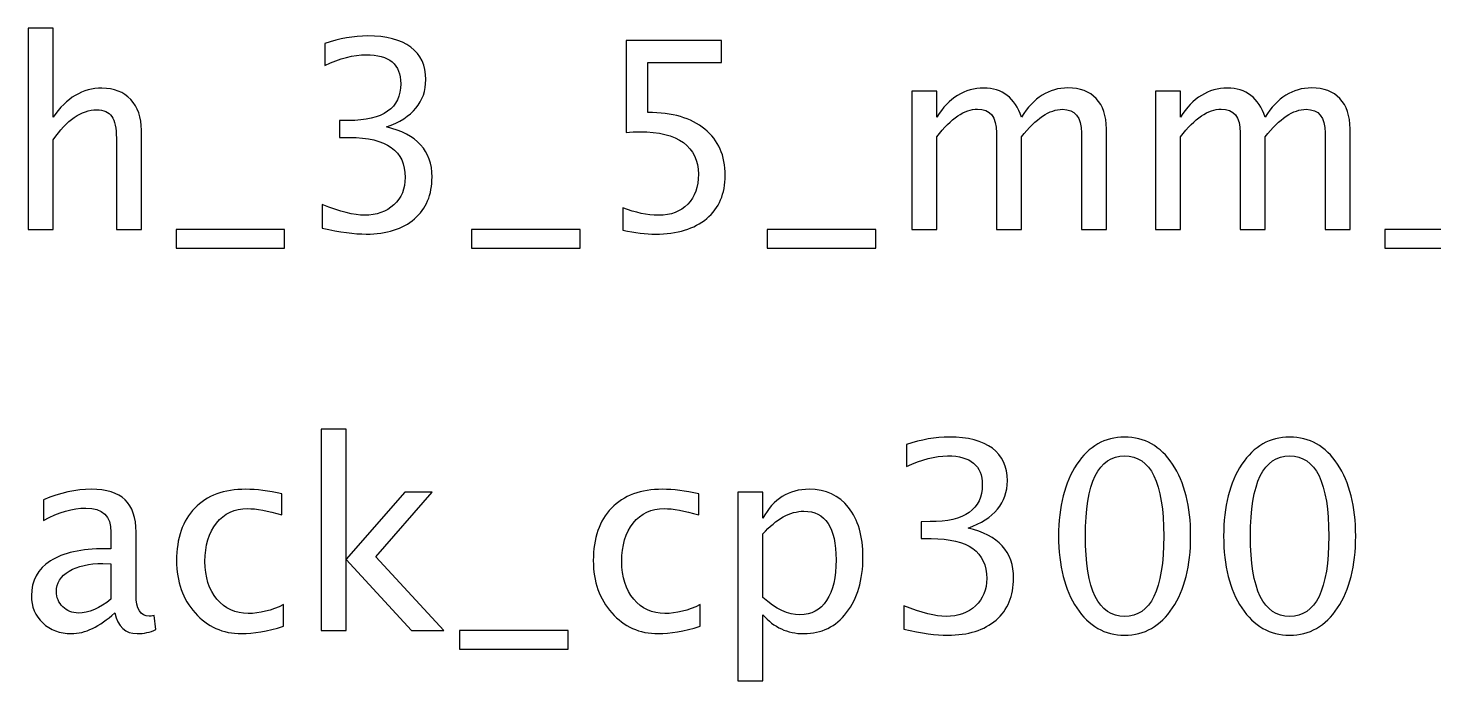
# Model space of a CAD drawing. Header units: centimetres. Extents: x -120 to 105, y -79 to 117.
# Drawn here: x -78.54 to -64.29, y 58.53 to 65.14 of the extents above; entities that cross this region are included whole.
import ezdxf

# ---------------------------------------------------------------- set-up
doc = ezdxf.new("R2010")
doc.units = ezdxf.units.CM
doc.header["$MEASUREMENT"] = 0
doc.layers.add('Layer 1', color=7, linetype='Continuous')

msp = doc.modelspace()

# ---------------------------------------------------------------- linework, layer by layer
at = {"layer": 'Layer 1'}
for points, knots in [([(-78.54273, 63.10468), (-78.54273, 63.10468), (-78.54273, 65.14461), (-78.54273, 65.14461), (-78.54273, 65.14461), (-78.54273, 65.14461), (-78.28873, 65.14461), (-78.28873, 65.14461), (-78.28873, 65.14461), (-78.28873, 65.14461), (-78.28873, 64.24195), (-78.28873, 64.24195), (-78.28873, 64.24195), (-78.15423, 64.43818), (-77.98931, 64.53607), (-77.7944, 64.53607), (-77.7944, 64.53607), (-77.67181, 64.53607), (-77.57436, 64.49771), (-77.50248, 64.42054), (-77.50248, 64.42054), (-77.4306, 64.34381), (-77.39444, 64.24018), (-77.39444, 64.11054), (-77.39444, 64.11054), (-77.39444, 64.11054), (-77.39444, 63.10468), (-77.39444, 63.10468), (-77.39444, 63.10468), (-77.39444, 63.10468), (-77.64844, 63.10468), (-77.64844, 63.10468), (-77.64844, 63.10468), (-77.64844, 63.10468), (-77.64844, 64.02763), (-77.64844, 64.02763), (-77.64844, 64.02763), (-77.64844, 64.1317), (-77.66387, 64.20579), (-77.6943, 64.24988), (-77.6943, 64.24988), (-77.72517, 64.29442), (-77.77588, 64.31647), (-77.84688, 64.31647), (-77.84688, 64.31647), (-78.00298, 64.31647), (-78.15027, 64.21461), (-78.28873, 64.01088), (-78.28873, 64.01088), (-78.28873, 64.01088), (-78.28873, 63.10468), (-78.28873, 63.10468), (-78.28873, 63.10468), (-78.28873, 63.10468), (-78.54273, 63.10468), (-78.54273, 63.10468)], [0, 0, 0, 0, 0.06666667, 0.06666667, 0.06666667, 0.06666667, 0.13333333, 0.13333333, 0.13333333, 0.13333333, 0.2, 0.2, 0.2, 0.2, 0.26666667, 0.26666667, 0.26666667, 0.26666667, 0.33333333, 0.33333333, 0.33333333, 0.33333333, 0.4, 0.4, 0.4, 0.4, 0.46666667, 0.46666667, 0.46666667, 0.46666667, 0.53333333, 0.53333333, 0.53333333, 0.53333333, 0.6, 0.6, 0.6, 0.6, 0.66666667, 0.66666667, 0.66666667, 0.66666667, 0.73333333, 0.73333333, 0.73333333, 0.73333333, 0.8, 0.8, 0.8, 0.8, 0.86666667, 0.86666667, 0.86666667, 0.86666667, 1, 1, 1, 1]), ([(-75.56177, 63.11791), (-75.56177, 63.11791), (-75.56177, 63.35603), (-75.56177, 63.35603), (-75.56177, 63.35603), (-75.38009, 63.28371), (-75.23765, 63.24755), (-75.13314, 63.24755), (-75.13314, 63.24755), (-75.01011, 63.24755), (-74.91089, 63.28283), (-74.8346, 63.35383), (-74.8346, 63.35383), (-74.75831, 63.42483), (-74.72039, 63.51743), (-74.72039, 63.6312), (-74.72039, 63.6312), (-74.72039, 63.90107), (-74.90825, 64.03601), (-75.28395, 64.03601), (-75.28395, 64.03601), (-75.28395, 64.03601), (-75.38449, 64.03601), (-75.38449, 64.03601), (-75.38449, 64.03601), (-75.38449, 64.03601), (-75.38449, 64.20667), (-75.38449, 64.20667), (-75.38449, 64.20667), (-75.38449, 64.20667), (-75.29542, 64.20799), (-75.29542, 64.20799), (-75.29542, 64.20799), (-74.9422, 64.20799), (-74.76537, 64.33235), (-74.76537, 64.58149), (-74.76537, 64.58149), (-74.76537, 64.77684), (-74.88267, 64.87474), (-75.11682, 64.87474), (-75.11682, 64.87474), (-75.2425, 64.87474), (-75.38185, 64.83858), (-75.53531, 64.76626), (-75.53531, 64.76626), (-75.53531, 64.76626), (-75.53531, 64.98851), (-75.53531, 64.98851), (-75.53531, 64.98851), (-75.38494, 65.03966), (-75.23986, 65.06524), (-75.10051, 65.06524), (-75.10051, 65.06524), (-74.91089, 65.06524), (-74.76493, 65.02732), (-74.66351, 64.95147), (-74.66351, 64.95147), (-74.56208, 64.87606), (-74.51137, 64.76626), (-74.51137, 64.6225), (-74.51137, 64.6225), (-74.51137, 64.39805), (-74.6441, 64.23798), (-74.91001, 64.14273), (-74.91001, 64.14273), (-74.60177, 64.07085), (-74.44787, 63.90196), (-74.44787, 63.63517), (-74.44787, 63.63517), (-74.44787, 63.45525), (-74.5074, 63.3137), (-74.62602, 63.21095), (-74.62602, 63.21095), (-74.74464, 63.10821), (-74.9078, 63.05706), (-75.11506, 63.05706), (-75.11506, 63.05706), (-75.23324, 63.05706), (-75.38185, 63.07734), (-75.56177, 63.11791)], [0, 0, 0, 0, 0.04761905, 0.04761905, 0.04761905, 0.04761905, 0.0952381, 0.0952381, 0.0952381, 0.0952381, 0.14285714, 0.14285714, 0.14285714, 0.14285714, 0.19047619, 0.19047619, 0.19047619, 0.19047619, 0.23809524, 0.23809524, 0.23809524, 0.23809524, 0.28571429, 0.28571429, 0.28571429, 0.28571429, 0.33333333, 0.33333333, 0.33333333, 0.33333333, 0.38095238, 0.38095238, 0.38095238, 0.38095238, 0.42857143, 0.42857143, 0.42857143, 0.42857143, 0.47619048, 0.47619048, 0.47619048, 0.47619048, 0.52380952, 0.52380952, 0.52380952, 0.52380952, 0.57142857, 0.57142857, 0.57142857, 0.57142857, 0.61904762, 0.61904762, 0.61904762, 0.61904762, 0.66666667, 0.66666667, 0.66666667, 0.66666667, 0.71428571, 0.71428571, 0.71428571, 0.71428571, 0.76190476, 0.76190476, 0.76190476, 0.76190476, 0.80952381, 0.80952381, 0.80952381, 0.80952381, 0.85714286, 0.85714286, 0.85714286, 0.85714286, 0.9047619, 0.9047619, 0.9047619, 0.9047619, 1, 1, 1, 1]), ([(-72.51289, 63.09674), (-72.51289, 63.09674), (-72.51289, 63.32428), (-72.51289, 63.32428), (-72.51289, 63.32428), (-72.38633, 63.27313), (-72.26639, 63.24755), (-72.15173, 63.24755), (-72.15173, 63.24755), (-72.0265, 63.24755), (-71.92772, 63.2846), (-71.85584, 63.35868), (-71.85584, 63.35868), (-71.78396, 63.43276), (-71.74824, 63.53463), (-71.74824, 63.66427), (-71.74824, 63.66427), (-71.74824, 63.80362), (-71.79896, 63.91034), (-71.90038, 63.98398), (-71.90038, 63.98398), (-72.0018, 64.05762), (-72.14865, 64.09422), (-72.34047, 64.09422), (-72.34047, 64.09422), (-72.38501, 64.09422), (-72.43219, 64.09113), (-72.48114, 64.08496), (-72.48114, 64.08496), (-72.48114, 64.08496), (-72.48114, 65.01762), (-72.48114, 65.01762), (-72.48114, 65.01762), (-72.48114, 65.01762), (-71.51277, 65.01762), (-71.51277, 65.01762), (-71.51277, 65.01762), (-71.51277, 65.01762), (-71.51277, 64.79537), (-71.51277, 64.79537), (-71.51277, 64.79537), (-71.51277, 64.79537), (-72.25889, 64.79537), (-72.25889, 64.79537), (-72.25889, 64.79537), (-72.25889, 64.79537), (-72.25889, 64.29001), (-72.25889, 64.29001), (-72.25889, 64.29001), (-72.01283, 64.29001), (-71.821, 64.23357), (-71.68298, 64.12068), (-71.68298, 64.12068), (-71.54496, 64.00823), (-71.47572, 63.85213), (-71.47572, 63.65237), (-71.47572, 63.65237), (-71.47572, 63.46628), (-71.53834, 63.32076), (-71.66358, 63.21536), (-71.66358, 63.21536), (-71.78881, 63.10997), (-71.96167, 63.05706), (-72.18216, 63.05706), (-72.18216, 63.05706), (-72.2805, 63.05706), (-72.39074, 63.07028), (-72.51289, 63.09674)], [0, 0, 0, 0, 0.05555556, 0.05555556, 0.05555556, 0.05555556, 0.11111111, 0.11111111, 0.11111111, 0.11111111, 0.16666667, 0.16666667, 0.16666667, 0.16666667, 0.22222222, 0.22222222, 0.22222222, 0.22222222, 0.27777778, 0.27777778, 0.27777778, 0.27777778, 0.33333333, 0.33333333, 0.33333333, 0.33333333, 0.38888889, 0.38888889, 0.38888889, 0.38888889, 0.44444444, 0.44444444, 0.44444444, 0.44444444, 0.5, 0.5, 0.5, 0.5, 0.55555556, 0.55555556, 0.55555556, 0.55555556, 0.61111111, 0.61111111, 0.61111111, 0.61111111, 0.66666667, 0.66666667, 0.66666667, 0.66666667, 0.72222222, 0.72222222, 0.72222222, 0.72222222, 0.77777778, 0.77777778, 0.77777778, 0.77777778, 0.83333333, 0.83333333, 0.83333333, 0.83333333, 0.88888889, 0.88888889, 0.88888889, 0.88888889, 1, 1, 1, 1]), ([(-69.58572, 63.10468), (-69.58572, 63.10468), (-69.58572, 64.50697), (-69.58572, 64.50697), (-69.58572, 64.50697), (-69.58572, 64.50697), (-69.33172, 64.50697), (-69.33172, 64.50697), (-69.33172, 64.50697), (-69.33172, 64.50697), (-69.33172, 64.24195), (-69.33172, 64.24195), (-69.33172, 64.24195), (-69.20781, 64.43818), (-69.04906, 64.53607), (-68.85459, 64.53607), (-68.85459, 64.53607), (-68.66718, 64.53607), (-68.53974, 64.43818), (-68.47183, 64.24195), (-68.47183, 64.24195), (-68.35144, 64.43994), (-68.19445, 64.53872), (-68.00175, 64.53872), (-68.00175, 64.53872), (-67.87872, 64.53872), (-67.78303, 64.50256), (-67.71468, 64.4298), (-67.71468, 64.4298), (-67.64633, 64.35704), (-67.61193, 64.25518), (-67.61193, 64.12421), (-67.61193, 64.12421), (-67.61193, 64.12421), (-67.61193, 63.10468), (-67.61193, 63.10468), (-67.61193, 63.10468), (-67.61193, 63.10468), (-67.86593, 63.10468), (-67.86593, 63.10468), (-67.86593, 63.10468), (-67.86593, 63.10468), (-67.86593, 64.08231), (-67.86593, 64.08231), (-67.86593, 64.08231), (-67.86593, 64.24195), (-67.92943, 64.32176), (-68.05643, 64.32176), (-68.05643, 64.32176), (-68.18828, 64.32176), (-68.32675, 64.22872), (-68.47183, 64.04219), (-68.47183, 64.04219), (-68.47183, 64.04219), (-68.47183, 63.10468), (-68.47183, 63.10468), (-68.47183, 63.10468), (-68.47183, 63.10468), (-68.72583, 63.10468), (-68.72583, 63.10468), (-68.72583, 63.10468), (-68.72583, 63.10468), (-68.72583, 64.0832), (-68.72583, 64.0832), (-68.72583, 64.0832), (-68.72583, 64.24415), (-68.79021, 64.32441), (-68.91941, 64.32441), (-68.91941, 64.32441), (-69.04773, 64.32441), (-69.18532, 64.23092), (-69.33172, 64.04351), (-69.33172, 64.04351), (-69.33172, 64.04351), (-69.33172, 63.10468), (-69.33172, 63.10468), (-69.33172, 63.10468), (-69.33172, 63.10468), (-69.58572, 63.10468), (-69.58572, 63.10468)], [0, 0, 0, 0, 0.04761905, 0.04761905, 0.04761905, 0.04761905, 0.0952381, 0.0952381, 0.0952381, 0.0952381, 0.14285714, 0.14285714, 0.14285714, 0.14285714, 0.19047619, 0.19047619, 0.19047619, 0.19047619, 0.23809524, 0.23809524, 0.23809524, 0.23809524, 0.28571429, 0.28571429, 0.28571429, 0.28571429, 0.33333333, 0.33333333, 0.33333333, 0.33333333, 0.38095238, 0.38095238, 0.38095238, 0.38095238, 0.42857143, 0.42857143, 0.42857143, 0.42857143, 0.47619048, 0.47619048, 0.47619048, 0.47619048, 0.52380952, 0.52380952, 0.52380952, 0.52380952, 0.57142857, 0.57142857, 0.57142857, 0.57142857, 0.61904762, 0.61904762, 0.61904762, 0.61904762, 0.66666667, 0.66666667, 0.66666667, 0.66666667, 0.71428571, 0.71428571, 0.71428571, 0.71428571, 0.76190476, 0.76190476, 0.76190476, 0.76190476, 0.80952381, 0.80952381, 0.80952381, 0.80952381, 0.85714286, 0.85714286, 0.85714286, 0.85714286, 0.9047619, 0.9047619, 0.9047619, 0.9047619, 1, 1, 1, 1]), ([(-67.1154, 63.10468), (-67.1154, 63.10468), (-67.1154, 64.50697), (-67.1154, 64.50697), (-67.1154, 64.50697), (-67.1154, 64.50697), (-66.8614, 64.50697), (-66.8614, 64.50697), (-66.8614, 64.50697), (-66.8614, 64.50697), (-66.8614, 64.24195), (-66.8614, 64.24195), (-66.8614, 64.24195), (-66.73749, 64.43818), (-66.57874, 64.53607), (-66.38427, 64.53607), (-66.38427, 64.53607), (-66.19686, 64.53607), (-66.06942, 64.43818), (-66.00151, 64.24195), (-66.00151, 64.24195), (-65.88112, 64.43994), (-65.72413, 64.53872), (-65.53143, 64.53872), (-65.53143, 64.53872), (-65.4084, 64.53872), (-65.31271, 64.50256), (-65.24436, 64.4298), (-65.24436, 64.4298), (-65.17601, 64.35704), (-65.14161, 64.25518), (-65.14161, 64.12421), (-65.14161, 64.12421), (-65.14161, 64.12421), (-65.14161, 63.10468), (-65.14161, 63.10468), (-65.14161, 63.10468), (-65.14161, 63.10468), (-65.39561, 63.10468), (-65.39561, 63.10468), (-65.39561, 63.10468), (-65.39561, 63.10468), (-65.39561, 64.08231), (-65.39561, 64.08231), (-65.39561, 64.08231), (-65.39561, 64.24195), (-65.45911, 64.32176), (-65.58611, 64.32176), (-65.58611, 64.32176), (-65.71796, 64.32176), (-65.85643, 64.22872), (-66.00151, 64.04219), (-66.00151, 64.04219), (-66.00151, 64.04219), (-66.00151, 63.10468), (-66.00151, 63.10468), (-66.00151, 63.10468), (-66.00151, 63.10468), (-66.25551, 63.10468), (-66.25551, 63.10468), (-66.25551, 63.10468), (-66.25551, 63.10468), (-66.25551, 64.0832), (-66.25551, 64.0832), (-66.25551, 64.0832), (-66.25551, 64.24415), (-66.31989, 64.32441), (-66.44909, 64.32441), (-66.44909, 64.32441), (-66.57741, 64.32441), (-66.715, 64.23092), (-66.8614, 64.04351), (-66.8614, 64.04351), (-66.8614, 64.04351), (-66.8614, 63.10468), (-66.8614, 63.10468), (-66.8614, 63.10468), (-66.8614, 63.10468), (-67.1154, 63.10468), (-67.1154, 63.10468)], [0, 0, 0, 0, 0.04761905, 0.04761905, 0.04761905, 0.04761905, 0.0952381, 0.0952381, 0.0952381, 0.0952381, 0.14285714, 0.14285714, 0.14285714, 0.14285714, 0.19047619, 0.19047619, 0.19047619, 0.19047619, 0.23809524, 0.23809524, 0.23809524, 0.23809524, 0.28571429, 0.28571429, 0.28571429, 0.28571429, 0.33333333, 0.33333333, 0.33333333, 0.33333333, 0.38095238, 0.38095238, 0.38095238, 0.38095238, 0.42857143, 0.42857143, 0.42857143, 0.42857143, 0.47619048, 0.47619048, 0.47619048, 0.47619048, 0.52380952, 0.52380952, 0.52380952, 0.52380952, 0.57142857, 0.57142857, 0.57142857, 0.57142857, 0.61904762, 0.61904762, 0.61904762, 0.61904762, 0.66666667, 0.66666667, 0.66666667, 0.66666667, 0.71428571, 0.71428571, 0.71428571, 0.71428571, 0.76190476, 0.76190476, 0.76190476, 0.76190476, 0.80952381, 0.80952381, 0.80952381, 0.80952381, 0.85714286, 0.85714286, 0.85714286, 0.85714286, 0.9047619, 0.9047619, 0.9047619, 0.9047619, 1, 1, 1, 1]), ([(-77.04343, 62.91418), (-77.04343, 62.91418), (-77.04343, 63.10468), (-77.04343, 63.10468), (-77.04343, 63.10468), (-77.04343, 63.10468), (-75.94276, 63.10468), (-75.94276, 63.10468), (-75.94276, 63.10468), (-75.94276, 63.10468), (-75.94276, 62.91418), (-75.94276, 62.91418), (-75.94276, 62.91418), (-75.94276, 62.91418), (-77.04343, 62.91418), (-77.04343, 62.91418)], [0, 0, 0, 0, 0.2, 0.2, 0.2, 0.2, 0.4, 0.4, 0.4, 0.4, 0.6, 0.6, 0.6, 0.6, 1, 1, 1, 1]), ([(-74.04747, 62.91418), (-74.04747, 62.91418), (-74.04747, 63.10468), (-74.04747, 63.10468), (-74.04747, 63.10468), (-74.04747, 63.10468), (-72.9468, 63.10468), (-72.9468, 63.10468), (-72.9468, 63.10468), (-72.9468, 63.10468), (-72.9468, 62.91418), (-72.9468, 62.91418), (-72.9468, 62.91418), (-72.9468, 62.91418), (-74.04747, 62.91418), (-74.04747, 62.91418)], [0, 0, 0, 0, 0.2, 0.2, 0.2, 0.2, 0.4, 0.4, 0.4, 0.4, 0.6, 0.6, 0.6, 0.6, 1, 1, 1, 1]), ([(-71.05151, 62.91418), (-71.05151, 62.91418), (-71.05151, 63.10468), (-71.05151, 63.10468), (-71.05151, 63.10468), (-71.05151, 63.10468), (-69.95084, 63.10468), (-69.95084, 63.10468), (-69.95084, 63.10468), (-69.95084, 63.10468), (-69.95084, 62.91418), (-69.95084, 62.91418), (-69.95084, 62.91418), (-69.95084, 62.91418), (-71.05151, 62.91418), (-71.05151, 62.91418)], [0, 0, 0, 0, 0.2, 0.2, 0.2, 0.2, 0.4, 0.4, 0.4, 0.4, 0.6, 0.6, 0.6, 0.6, 1, 1, 1, 1]), ([(-64.78796, 62.91418), (-64.78796, 62.91418), (-64.78796, 63.10468), (-64.78796, 63.10468), (-64.78796, 63.10468), (-64.78796, 63.10468), (-63.68729, 63.10468), (-63.68729, 63.10468), (-63.68729, 63.10468), (-63.68729, 63.10468), (-63.68729, 62.91418), (-63.68729, 62.91418), (-63.68729, 62.91418), (-63.68729, 62.91418), (-64.78796, 62.91418), (-64.78796, 62.91418)], [0, 0, 0, 0, 0.2, 0.2, 0.2, 0.2, 0.4, 0.4, 0.4, 0.4, 0.6, 0.6, 0.6, 0.6, 1, 1, 1, 1]), ([(-75.57191, 59.03892), (-75.57191, 59.03892), (-75.57191, 61.07885), (-75.57191, 61.07885), (-75.57191, 61.07885), (-75.57191, 61.07885), (-75.31791, 61.07885), (-75.31791, 61.07885), (-75.31791, 61.07885), (-75.31791, 61.07885), (-75.31791, 59.76079), (-75.31791, 59.76079), (-75.31791, 59.76079), (-75.31791, 59.76079), (-74.7226, 60.44121), (-74.7226, 60.44121), (-74.7226, 60.44121), (-74.7226, 60.44121), (-74.44831, 60.44121), (-74.44831, 60.44121), (-74.44831, 60.44121), (-74.44831, 60.44121), (-75.01717, 59.78681), (-75.01717, 59.78681), (-75.01717, 59.78681), (-75.01717, 59.78681), (-74.32925, 59.03892), (-74.32925, 59.03892), (-74.32925, 59.03892), (-74.32925, 59.03892), (-74.65645, 59.03892), (-74.65645, 59.03892), (-74.65645, 59.03892), (-74.65645, 59.03892), (-75.31791, 59.75814), (-75.31791, 59.75814), (-75.31791, 59.75814), (-75.31791, 59.75814), (-75.31791, 59.03892), (-75.31791, 59.03892), (-75.31791, 59.03892), (-75.31791, 59.03892), (-75.57191, 59.03892), (-75.57191, 59.03892)], [0, 0, 0, 0, 0.08333333, 0.08333333, 0.08333333, 0.08333333, 0.16666667, 0.16666667, 0.16666667, 0.16666667, 0.25, 0.25, 0.25, 0.25, 0.33333333, 0.33333333, 0.33333333, 0.33333333, 0.41666667, 0.41666667, 0.41666667, 0.41666667, 0.5, 0.5, 0.5, 0.5, 0.58333333, 0.58333333, 0.58333333, 0.58333333, 0.66666667, 0.66666667, 0.66666667, 0.66666667, 0.75, 0.75, 0.75, 0.75, 0.83333333, 0.83333333, 0.83333333, 0.83333333, 1, 1, 1, 1]), ([(-69.66642, 59.05215), (-69.66642, 59.05215), (-69.66642, 59.29027), (-69.66642, 59.29027), (-69.66642, 59.29027), (-69.48474, 59.21795), (-69.3423, 59.18179), (-69.23779, 59.18179), (-69.23779, 59.18179), (-69.11476, 59.18179), (-69.01554, 59.21707), (-68.93925, 59.28807), (-68.93925, 59.28807), (-68.86296, 59.35907), (-68.82504, 59.45167), (-68.82504, 59.56544), (-68.82504, 59.56544), (-68.82504, 59.83531), (-69.0129, 59.97025), (-69.3886, 59.97025), (-69.3886, 59.97025), (-69.3886, 59.97025), (-69.48914, 59.97025), (-69.48914, 59.97025), (-69.48914, 59.97025), (-69.48914, 59.97025), (-69.48914, 60.14091), (-69.48914, 60.14091), (-69.48914, 60.14091), (-69.48914, 60.14091), (-69.40007, 60.14223), (-69.40007, 60.14223), (-69.40007, 60.14223), (-69.04685, 60.14223), (-68.87002, 60.26659), (-68.87002, 60.51573), (-68.87002, 60.51573), (-68.87002, 60.71108), (-68.98732, 60.80898), (-69.22147, 60.80898), (-69.22147, 60.80898), (-69.34715, 60.80898), (-69.4865, 60.77282), (-69.63996, 60.7005), (-69.63996, 60.7005), (-69.63996, 60.7005), (-69.63996, 60.92275), (-69.63996, 60.92275), (-69.63996, 60.92275), (-69.48959, 60.9739), (-69.34451, 60.99948), (-69.20516, 60.99948), (-69.20516, 60.99948), (-69.01554, 60.99948), (-68.86958, 60.96156), (-68.76816, 60.88571), (-68.76816, 60.88571), (-68.66673, 60.8103), (-68.61602, 60.7005), (-68.61602, 60.55674), (-68.61602, 60.55674), (-68.61602, 60.33229), (-68.74875, 60.17222), (-69.01466, 60.07697), (-69.01466, 60.07697), (-68.70642, 60.00509), (-68.55252, 59.8362), (-68.55252, 59.56941), (-68.55252, 59.56941), (-68.55252, 59.38949), (-68.61205, 59.24794), (-68.73067, 59.14519), (-68.73067, 59.14519), (-68.84929, 59.04245), (-69.01245, 58.9913), (-69.21971, 58.9913), (-69.21971, 58.9913), (-69.33789, 58.9913), (-69.4865, 59.01158), (-69.66642, 59.05215)], [0, 0, 0, 0, 0.04761905, 0.04761905, 0.04761905, 0.04761905, 0.0952381, 0.0952381, 0.0952381, 0.0952381, 0.14285714, 0.14285714, 0.14285714, 0.14285714, 0.19047619, 0.19047619, 0.19047619, 0.19047619, 0.23809524, 0.23809524, 0.23809524, 0.23809524, 0.28571429, 0.28571429, 0.28571429, 0.28571429, 0.33333333, 0.33333333, 0.33333333, 0.33333333, 0.38095238, 0.38095238, 0.38095238, 0.38095238, 0.42857143, 0.42857143, 0.42857143, 0.42857143, 0.47619048, 0.47619048, 0.47619048, 0.47619048, 0.52380952, 0.52380952, 0.52380952, 0.52380952, 0.57142857, 0.57142857, 0.57142857, 0.57142857, 0.61904762, 0.61904762, 0.61904762, 0.61904762, 0.66666667, 0.66666667, 0.66666667, 0.66666667, 0.71428571, 0.71428571, 0.71428571, 0.71428571, 0.76190476, 0.76190476, 0.76190476, 0.76190476, 0.80952381, 0.80952381, 0.80952381, 0.80952381, 0.85714286, 0.85714286, 0.85714286, 0.85714286, 0.9047619, 0.9047619, 0.9047619, 0.9047619, 1, 1, 1, 1]), ([(-67.42716, 58.9913), (-67.6278, 58.9913), (-67.78964, 59.08346), (-67.91223, 59.26734), (-67.91223, 59.26734), (-68.03526, 59.45123), (-68.09655, 59.69376), (-68.09655, 59.99539), (-68.09655, 59.99539), (-68.09655, 60.29701), (-68.03526, 60.53955), (-67.91223, 60.72343), (-67.91223, 60.72343), (-67.78964, 60.90732), (-67.6278, 60.99948), (-67.42716, 60.99948), (-67.42716, 60.99948), (-67.22563, 60.99948), (-67.0638, 60.90776), (-66.94121, 60.72431), (-66.94121, 60.72431), (-66.81906, 60.54087), (-66.75776, 60.29789), (-66.75776, 59.99539), (-66.75776, 59.99539), (-66.75776, 59.69376), (-66.81906, 59.45123), (-66.94121, 59.26734), (-66.94121, 59.26734), (-67.0638, 59.08346), (-67.22563, 58.9913), (-67.42716, 58.9913)], [0, 0, 0, 0, 0.11111111, 0.11111111, 0.11111111, 0.11111111, 0.22222222, 0.22222222, 0.22222222, 0.22222222, 0.33333333, 0.33333333, 0.33333333, 0.33333333, 0.44444444, 0.44444444, 0.44444444, 0.44444444, 0.55555556, 0.55555556, 0.55555556, 0.55555556, 0.66666667, 0.66666667, 0.66666667, 0.66666667, 0.77777778, 0.77777778, 0.77777778, 0.77777778, 1, 1, 1, 1]), ([(-65.75411, 58.9913), (-65.95475, 58.9913), (-66.11659, 59.08346), (-66.23918, 59.26734), (-66.23918, 59.26734), (-66.36221, 59.45123), (-66.4235, 59.69376), (-66.4235, 59.99539), (-66.4235, 59.99539), (-66.4235, 60.29701), (-66.36221, 60.53955), (-66.23918, 60.72343), (-66.23918, 60.72343), (-66.11659, 60.90732), (-65.95475, 60.99948), (-65.75411, 60.99948), (-65.75411, 60.99948), (-65.55258, 60.99948), (-65.39075, 60.90776), (-65.26816, 60.72431), (-65.26816, 60.72431), (-65.14601, 60.54087), (-65.08471, 60.29789), (-65.08471, 59.99539), (-65.08471, 59.99539), (-65.08471, 59.69376), (-65.14601, 59.45123), (-65.26816, 59.26734), (-65.26816, 59.26734), (-65.39075, 59.08346), (-65.55258, 58.9913), (-65.75411, 58.9913)], [0, 0, 0, 0, 0.11111111, 0.11111111, 0.11111111, 0.11111111, 0.22222222, 0.22222222, 0.22222222, 0.22222222, 0.33333333, 0.33333333, 0.33333333, 0.33333333, 0.44444444, 0.44444444, 0.44444444, 0.44444444, 0.55555556, 0.55555556, 0.55555556, 0.55555556, 0.66666667, 0.66666667, 0.66666667, 0.66666667, 0.77777778, 0.77777778, 0.77777778, 0.77777778, 1, 1, 1, 1]), ([(-67.4276, 59.18179), (-67.16257, 59.18179), (-67.03028, 59.45299), (-67.03028, 59.99539), (-67.03028, 59.99539), (-67.03028, 60.53778), (-67.16257, 60.80898), (-67.4276, 60.80898), (-67.4276, 60.80898), (-67.69174, 60.80898), (-67.82403, 60.53778), (-67.82403, 59.99539), (-67.82403, 59.99539), (-67.82403, 59.45299), (-67.69174, 59.18179), (-67.4276, 59.18179)], [0, 0, 0, 0, 0.2, 0.2, 0.2, 0.2, 0.4, 0.4, 0.4, 0.4, 0.6, 0.6, 0.6, 0.6, 1, 1, 1, 1]), ([(-65.75455, 59.18179), (-65.48952, 59.18179), (-65.35723, 59.45299), (-65.35723, 59.99539), (-65.35723, 59.99539), (-65.35723, 60.53778), (-65.48952, 60.80898), (-65.75455, 60.80898), (-65.75455, 60.80898), (-66.01869, 60.80898), (-66.15098, 60.53778), (-66.15098, 59.99539), (-66.15098, 59.99539), (-66.15098, 59.45299), (-66.01869, 59.18179), (-65.75455, 59.18179)], [0, 0, 0, 0, 0.2, 0.2, 0.2, 0.2, 0.4, 0.4, 0.4, 0.4, 0.6, 0.6, 0.6, 0.6, 1, 1, 1, 1]), ([(-77.66521, 59.21751), (-77.81778, 59.07728), (-77.96463, 59.00717), (-78.10574, 59.00717), (-78.10574, 59.00717), (-78.22171, 59.00717), (-78.31829, 59.04333), (-78.39457, 59.11609), (-78.39457, 59.11609), (-78.4713, 59.18885), (-78.50967, 59.28057), (-78.50967, 59.39126), (-78.50967, 59.39126), (-78.50967, 59.54427), (-78.44529, 59.66201), (-78.31652, 59.74403), (-78.31652, 59.74403), (-78.18776, 59.82605), (-78.00299, 59.86706), (-77.76222, 59.86706), (-77.76222, 59.86706), (-77.76222, 59.86706), (-77.70269, 59.86706), (-77.70269, 59.86706), (-77.70269, 59.86706), (-77.70269, 59.86706), (-77.70269, 60.03596), (-77.70269, 60.03596), (-77.70269, 60.03596), (-77.70269, 60.19868), (-77.78736, 60.27981), (-77.95713, 60.27981), (-77.95713, 60.27981), (-78.08854, 60.27981), (-78.2323, 60.23836), (-78.38796, 60.15546), (-78.38796, 60.15546), (-78.38796, 60.15546), (-78.38796, 60.36448), (-78.38796, 60.36448), (-78.38796, 60.36448), (-78.21686, 60.43504), (-78.05547, 60.47031), (-77.90421, 60.47031), (-77.90421, 60.47031), (-77.74855, 60.47031), (-77.63346, 60.43504), (-77.55982, 60.36404), (-77.55982, 60.36404), (-77.48573, 60.29304), (-77.44869, 60.18368), (-77.44869, 60.03596), (-77.44869, 60.03596), (-77.44869, 60.03596), (-77.44869, 59.40228), (-77.44869, 59.40228), (-77.44869, 59.40228), (-77.44869, 59.2572), (-77.40415, 59.18444), (-77.31464, 59.18444), (-77.31464, 59.18444), (-77.30361, 59.18444), (-77.2873, 59.1862), (-77.26569, 59.18973), (-77.26569, 59.18973), (-77.26569, 59.18973), (-77.24761, 59.04862), (-77.24761, 59.04862), (-77.24761, 59.04862), (-77.30537, 59.02084), (-77.36887, 59.00717), (-77.43855, 59.00717), (-77.43855, 59.00717), (-77.55717, 59.00717), (-77.63258, 59.07728), (-77.66521, 59.21751)], [0, 0, 0, 0, 0.05, 0.05, 0.05, 0.05, 0.1, 0.1, 0.1, 0.1, 0.15, 0.15, 0.15, 0.15, 0.2, 0.2, 0.2, 0.2, 0.25, 0.25, 0.25, 0.25, 0.3, 0.3, 0.3, 0.3, 0.35, 0.35, 0.35, 0.35, 0.4, 0.4, 0.4, 0.4, 0.45, 0.45, 0.45, 0.45, 0.5, 0.5, 0.5, 0.5, 0.55, 0.55, 0.55, 0.55, 0.6, 0.6, 0.6, 0.6, 0.65, 0.65, 0.65, 0.65, 0.7, 0.7, 0.7, 0.7, 0.75, 0.75, 0.75, 0.75, 0.8, 0.8, 0.8, 0.8, 0.85, 0.85, 0.85, 0.85, 0.9, 0.9, 0.9, 0.9, 1, 1, 1, 1]), ([(-75.95335, 59.08125), (-76.11784, 59.03186), (-76.25983, 59.00717), (-76.37933, 59.00717), (-76.37933, 59.00717), (-76.56895, 59.00717), (-76.72594, 59.07728), (-76.85073, 59.21707), (-76.85073, 59.21707), (-76.97553, 59.3573), (-77.03815, 59.53413), (-77.03815, 59.74712), (-77.03815, 59.74712), (-77.03815, 59.97466), (-76.97641, 60.15237), (-76.85294, 60.27937), (-76.85294, 60.27937), (-76.72947, 60.40681), (-76.55705, 60.47031), (-76.33568, 60.47031), (-76.33568, 60.47031), (-76.22676, 60.47031), (-76.10417, 60.45532), (-75.96923, 60.42533), (-75.96923, 60.42533), (-75.96923, 60.42533), (-75.96923, 60.21102), (-75.96923, 60.21102), (-75.96923, 60.21102), (-76.11255, 60.25336), (-76.2294, 60.27452), (-76.31936, 60.27452), (-76.31936, 60.27452), (-76.44989, 60.27452), (-76.5544, 60.22557), (-76.63245, 60.12812), (-76.63245, 60.12812), (-76.7105, 60.03067), (-76.74975, 59.90058), (-76.74975, 59.7383), (-76.74975, 59.7383), (-76.74975, 59.58087), (-76.70918, 59.45387), (-76.62848, 59.35642), (-76.62848, 59.35642), (-76.54778, 59.25941), (-76.44239, 59.2109), (-76.31142, 59.2109), (-76.31142, 59.2109), (-76.19545, 59.2109), (-76.07639, 59.24089), (-75.95335, 59.30086), (-75.95335, 59.30086), (-75.95335, 59.30086), (-75.95335, 59.08125), (-75.95335, 59.08125)], [0, 0, 0, 0, 0.06666667, 0.06666667, 0.06666667, 0.06666667, 0.13333333, 0.13333333, 0.13333333, 0.13333333, 0.2, 0.2, 0.2, 0.2, 0.26666667, 0.26666667, 0.26666667, 0.26666667, 0.33333333, 0.33333333, 0.33333333, 0.33333333, 0.4, 0.4, 0.4, 0.4, 0.46666667, 0.46666667, 0.46666667, 0.46666667, 0.53333333, 0.53333333, 0.53333333, 0.53333333, 0.6, 0.6, 0.6, 0.6, 0.66666667, 0.66666667, 0.66666667, 0.66666667, 0.73333333, 0.73333333, 0.73333333, 0.73333333, 0.8, 0.8, 0.8, 0.8, 0.86666667, 0.86666667, 0.86666667, 0.86666667, 1, 1, 1, 1]), ([(-71.72884, 59.08125), (-71.89333, 59.03186), (-72.03532, 59.00717), (-72.15482, 59.00717), (-72.15482, 59.00717), (-72.34444, 59.00717), (-72.50143, 59.07728), (-72.62622, 59.21707), (-72.62622, 59.21707), (-72.75102, 59.3573), (-72.81364, 59.53413), (-72.81364, 59.74712), (-72.81364, 59.74712), (-72.81364, 59.97466), (-72.7519, 60.15237), (-72.62843, 60.27937), (-72.62843, 60.27937), (-72.50496, 60.40681), (-72.33254, 60.47031), (-72.11117, 60.47031), (-72.11117, 60.47031), (-72.00225, 60.47031), (-71.87966, 60.45532), (-71.74472, 60.42533), (-71.74472, 60.42533), (-71.74472, 60.42533), (-71.74472, 60.21102), (-71.74472, 60.21102), (-71.74472, 60.21102), (-71.88804, 60.25336), (-72.00489, 60.27452), (-72.09485, 60.27452), (-72.09485, 60.27452), (-72.22538, 60.27452), (-72.32989, 60.22557), (-72.40794, 60.12812), (-72.40794, 60.12812), (-72.48599, 60.03067), (-72.52524, 59.90058), (-72.52524, 59.7383), (-72.52524, 59.7383), (-72.52524, 59.58087), (-72.48467, 59.45387), (-72.40397, 59.35642), (-72.40397, 59.35642), (-72.32327, 59.25941), (-72.21788, 59.2109), (-72.08691, 59.2109), (-72.08691, 59.2109), (-71.97094, 59.2109), (-71.85188, 59.24089), (-71.72884, 59.30086), (-71.72884, 59.30086), (-71.72884, 59.30086), (-71.72884, 59.08125), (-71.72884, 59.08125)], [0, 0, 0, 0, 0.06666667, 0.06666667, 0.06666667, 0.06666667, 0.13333333, 0.13333333, 0.13333333, 0.13333333, 0.2, 0.2, 0.2, 0.2, 0.26666667, 0.26666667, 0.26666667, 0.26666667, 0.33333333, 0.33333333, 0.33333333, 0.33333333, 0.4, 0.4, 0.4, 0.4, 0.46666667, 0.46666667, 0.46666667, 0.46666667, 0.53333333, 0.53333333, 0.53333333, 0.53333333, 0.6, 0.6, 0.6, 0.6, 0.66666667, 0.66666667, 0.66666667, 0.66666667, 0.73333333, 0.73333333, 0.73333333, 0.73333333, 0.8, 0.8, 0.8, 0.8, 0.86666667, 0.86666667, 0.86666667, 0.86666667, 1, 1, 1, 1]), ([(-71.3474, 58.52827), (-71.3474, 58.52827), (-71.3474, 60.44121), (-71.3474, 60.44121), (-71.3474, 60.44121), (-71.3474, 60.44121), (-71.0934, 60.44121), (-71.0934, 60.44121), (-71.0934, 60.44121), (-71.0934, 60.44121), (-71.0934, 60.17619), (-71.0934, 60.17619), (-71.0934, 60.17619), (-70.98933, 60.37242), (-70.83279, 60.47031), (-70.62421, 60.47031), (-70.62421, 60.47031), (-70.45531, 60.47031), (-70.32258, 60.40902), (-70.22557, 60.28599), (-70.22557, 60.28599), (-70.12855, 60.16296), (-70.08005, 59.99495), (-70.08005, 59.78196), (-70.08005, 59.78196), (-70.08005, 59.55001), (-70.13517, 59.36259), (-70.24497, 59.2206), (-70.24497, 59.2206), (-70.35477, 59.07817), (-70.49941, 59.00717), (-70.67845, 59.00717), (-70.67845, 59.00717), (-70.84469, 59.00717), (-70.98316, 59.07067), (-71.0934, 59.19811), (-71.0934, 59.19811), (-71.0934, 59.19811), (-71.0934, 58.52827), (-71.0934, 58.52827), (-71.0934, 58.52827), (-71.0934, 58.52827), (-71.3474, 58.52827), (-71.3474, 58.52827)], [0, 0, 0, 0, 0.08333333, 0.08333333, 0.08333333, 0.08333333, 0.16666667, 0.16666667, 0.16666667, 0.16666667, 0.25, 0.25, 0.25, 0.25, 0.33333333, 0.33333333, 0.33333333, 0.33333333, 0.41666667, 0.41666667, 0.41666667, 0.41666667, 0.5, 0.5, 0.5, 0.5, 0.58333333, 0.58333333, 0.58333333, 0.58333333, 0.66666667, 0.66666667, 0.66666667, 0.66666667, 0.75, 0.75, 0.75, 0.75, 0.83333333, 0.83333333, 0.83333333, 0.83333333, 1, 1, 1, 1]), ([(-71.0934, 59.37318), (-70.96243, 59.25632), (-70.83764, 59.19767), (-70.71902, 59.19767), (-70.71902, 59.19767), (-70.60216, 59.19767), (-70.51176, 59.24662), (-70.44826, 59.34407), (-70.44826, 59.34407), (-70.38432, 59.44153), (-70.35257, 59.57867), (-70.35257, 59.75594), (-70.35257, 59.75594), (-70.35257, 60.08402), (-70.46105, 60.24806), (-70.67801, 60.24806), (-70.67801, 60.24806), (-70.82, 60.24806), (-70.95846, 60.17134), (-71.0934, 60.01744), (-71.0934, 60.01744), (-71.0934, 60.01744), (-71.0934, 59.37318), (-71.0934, 59.37318)], [0, 0, 0, 0, 0.14285714, 0.14285714, 0.14285714, 0.14285714, 0.28571429, 0.28571429, 0.28571429, 0.28571429, 0.42857143, 0.42857143, 0.42857143, 0.42857143, 0.57142857, 0.57142857, 0.57142857, 0.57142857, 0.71428571, 0.71428571, 0.71428571, 0.71428571, 1, 1, 1, 1]), ([(-77.70269, 59.35598), (-77.70269, 59.35598), (-77.70269, 59.71625), (-77.70269, 59.71625), (-77.70269, 59.71625), (-77.70269, 59.71625), (-77.78427, 59.7189), (-77.78427, 59.7189), (-77.78427, 59.7189), (-77.92538, 59.7189), (-78.03915, 59.69288), (-78.12602, 59.64085), (-78.12602, 59.64085), (-78.21245, 59.58837), (-78.25567, 59.51914), (-78.25567, 59.43271), (-78.25567, 59.43271), (-78.25567, 59.37229), (-78.23406, 59.32114), (-78.19129, 59.27925), (-78.19129, 59.27925), (-78.14807, 59.23736), (-78.0956, 59.21619), (-78.03342, 59.21619), (-78.03342, 59.21619), (-77.92759, 59.21619), (-77.81734, 59.26293), (-77.70269, 59.35598)], [0, 0, 0, 0, 0.125, 0.125, 0.125, 0.125, 0.25, 0.25, 0.25, 0.25, 0.375, 0.375, 0.375, 0.375, 0.5, 0.5, 0.5, 0.5, 0.625, 0.625, 0.625, 0.625, 0.75, 0.75, 0.75, 0.75, 1, 1, 1, 1]), ([(-74.1683, 58.84842), (-74.1683, 58.84842), (-74.1683, 59.03892), (-74.1683, 59.03892), (-74.1683, 59.03892), (-74.1683, 59.03892), (-73.06763, 59.03892), (-73.06763, 59.03892), (-73.06763, 59.03892), (-73.06763, 59.03892), (-73.06763, 58.84842), (-73.06763, 58.84842), (-73.06763, 58.84842), (-73.06763, 58.84842), (-74.1683, 58.84842), (-74.1683, 58.84842)], [0, 0, 0, 0, 0.2, 0.2, 0.2, 0.2, 0.4, 0.4, 0.4, 0.4, 0.6, 0.6, 0.6, 0.6, 1, 1, 1, 1])]:
    msp.add_open_spline(points, degree=3, knots=knots, dxfattribs=at)

doc.saveas('drawing.dxf')
